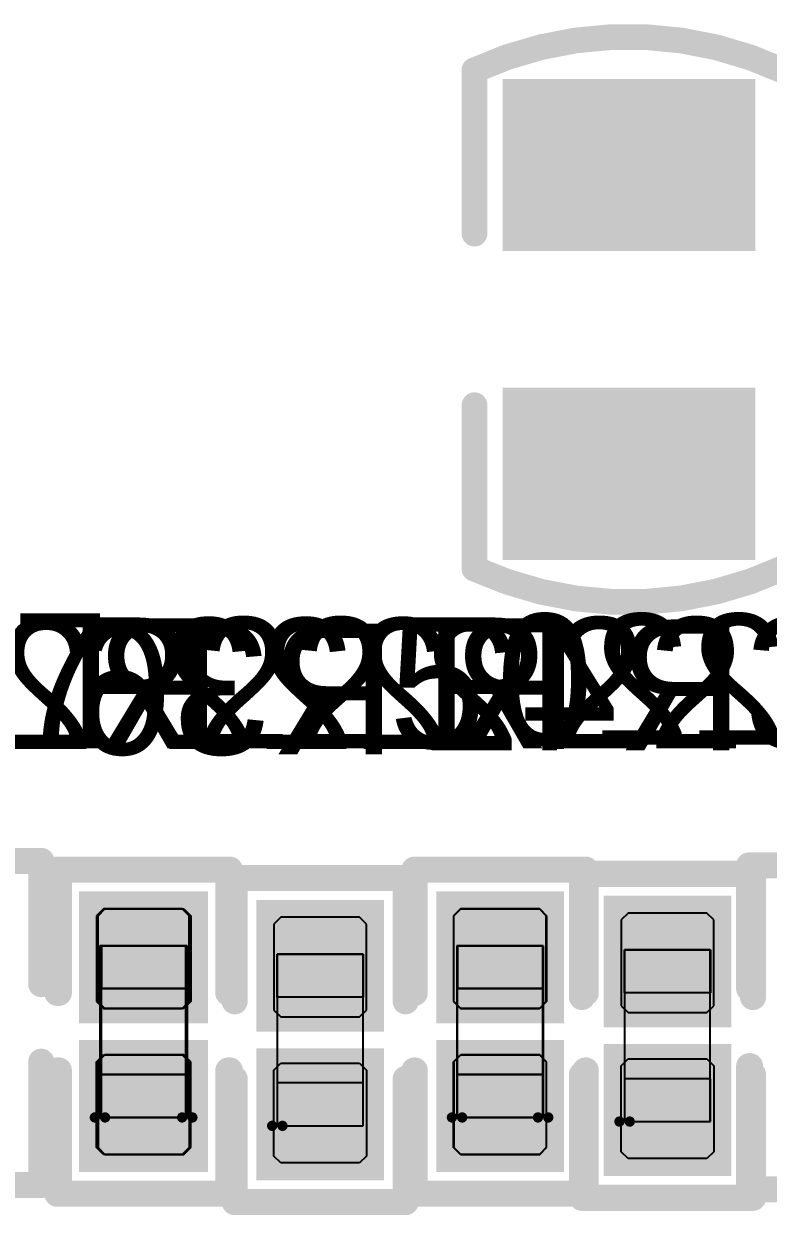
# Model space of a CAD drawing. Header units: millimetres. Extents: x 892 to 1144, y 1011 to 1123.
# Drawn here: x 979.42 to 983.76, y 1107.08 to 1114.02 of the extents above; entities that cross this region are included whole.
import ezdxf

# ---------------------------------------------------------------- set-up
doc = ezdxf.new("R2010")
doc.units = ezdxf.units.MM
for name, color, linetype in [('BottomLayer', 5, 'Continuous'), ('BottomOverlay', 54, 'Continuous'), ('BottomPaste', 16, 'Continuous'), ('BottomSolder', 6, 'Continuous'), ('Mechanical4', 56, 'Continuous'), ('Mechanical5', 56, 'Continuous'), ('Mechanical6', 56, 'Continuous'), ('TopLayer', 1, 'Continuous'), ('TopOverlay', 2, 'Continuous'), ('TopPaste', 8, 'Continuous'), ('TopSolder', 216, 'Continuous')]:
    doc.layers.add(name, color=color, linetype=linetype)

msp = doc.modelspace()

# ---------------------------------------------------------------- linework, layer by layer
at = {"layer": 'BottomLayer'}
for points in [[(982.315, 1113.6), (982.315, 1112.8), (983.585, 1113.6), (983.585, 1112.8)], [(982.315, 1111.8), (982.315, 1111), (983.585, 1111.8), (983.585, 1111)], [(980.386, 1108.299), (980.386, 1108.8646), (979.846, 1108.299), (979.846, 1108.8646)], [(982.468, 1108.299), (982.468, 1108.8646), (981.928, 1108.299), (981.928, 1108.8646)], [(981.42, 1108.25), (981.42, 1108.8156), (980.88, 1108.25), (980.88, 1108.8156)], [(983.445, 1108.275), (983.445, 1108.8406), (982.905, 1108.275), (982.905, 1108.8406)], [(980.386, 1107.4334), (980.386, 1107.999), (979.846, 1107.4334), (979.846, 1107.999)], [(982.468, 1107.4334), (982.468, 1107.999), (981.928, 1107.4334), (981.928, 1107.999)], [(983.445, 1107.4094), (983.445, 1107.975), (982.905, 1107.4094), (982.905, 1107.975)], [(981.42, 1107.3844), (981.42, 1107.95), (980.88, 1107.3844), (980.88, 1107.95)]]:
    msp.add_solid(points, dxfattribs=at)
at = {"layer": 'BottomOverlay', "const_width": 0.15}
for points in [[(982.049, 1113.7521, -0.21896), (983.8498, 1113.7495)], [(983.8498, 1110.8505, -0.21896), (982.049, 1110.8479)]]:
    msp.add_lwpolyline(points, format="xyb", dxfattribs=at)
at = {"layer": 'BottomOverlay'}
for points, const_width in [([(982.0115, 1113.7521, 1), (982.0865, 1113.7521, 1)], 0.075), ([(982.0125, 1113.75, 1), (982.0875, 1113.75, 1)], 0.075), ([(982.0125, 1112.8, 1), (982.0875, 1112.8, 1)], 0.075), ([(982.0125, 1111.8, 1), (982.0875, 1111.8, 1)], 0.075), ([(982.0115, 1110.8479, 1), (982.0865, 1110.8479, 1)], 0.075), ([(982.0125, 1110.85, 1), (982.0875, 1110.85, 1)], 0.075), ([(979.4855, 1109.1442, 1), (979.5617, 1109.1442, 1)], 0.0762), ([(979.4855, 1109.1442, 1), (979.5617, 1109.1442, 1)], 0.0762), ([(979.5793, 1109.0932, 1), (979.6555, 1109.0932, 1)], 0.0762), ([(979.5793, 1109.0932, 1), (979.6555, 1109.0932, 1)], 0.0762), ([(980.5765, 1109.0932, 1), (980.6527, 1109.0932, 1)], 0.0762), ([(980.5765, 1109.0932, 1), (980.6527, 1109.0932, 1)], 0.0762), ([(981.6613, 1109.0932, 1), (981.7375, 1109.0932, 1)], 0.0762), ([(981.6613, 1109.0932, 1), (981.7375, 1109.0932, 1)], 0.0762), ([(982.6383, 1109.0692, 1), (982.7145, 1109.0692, 1)], 0.0762), ([(982.6383, 1109.0692, 1), (982.7145, 1109.0692, 1)], 0.0762), ([(982.6585, 1109.0932, 1), (982.7347, 1109.0932, 1)], 0.0762), ([(982.6585, 1109.0932, 1), (982.7347, 1109.0932, 1)], 0.0762), ([(983.6183, 1109.1182, 1), (983.6945, 1109.1182, 1)], 0.0762), ([(983.6183, 1109.1182, 1), (983.6945, 1109.1182, 1)], 0.0762), ([(983.6355, 1109.0692, 1), (983.7117, 1109.0692, 1)], 0.0762), ([(983.6355, 1109.0692, 1), (983.7117, 1109.0692, 1)], 0.0762), ([(980.6133, 1109.0442, 1), (980.6895, 1109.0442, 1)], 0.0762), ([(980.6133, 1109.0442, 1), (980.6895, 1109.0442, 1)], 0.0762), ([(981.6105, 1109.0442, 1), (981.6867, 1109.0442, 1)], 0.0762), ([(981.6105, 1109.0442, 1), (981.6867, 1109.0442, 1)], 0.0762), ([(979.4855, 1108.4262, 1), (979.5617, 1108.4262, 1)], 0.0762), ([(979.5793, 1108.3752, 1), (979.6555, 1108.3752, 1)], 0.0762), ([(980.5765, 1108.3752, 1), (980.6527, 1108.3752, 1)], 0.0762), ([(981.6613, 1108.3752, 1), (981.7375, 1108.3752, 1)], 0.0762), ([(982.6585, 1108.3752, 1), (982.7347, 1108.3752, 1)], 0.0762), ([(983.6183, 1108.4002, 1), (983.6945, 1108.4002, 1)], 0.0762), ([(980.6133, 1108.3262, 1), (980.6895, 1108.3262, 1)], 0.0762), ([(981.6105, 1108.3262, 1), (981.6867, 1108.3262, 1)], 0.0762), ([(982.6383, 1108.3512, 1), (982.7145, 1108.3512, 1)], 0.0762), ([(983.6355, 1108.3512, 1), (983.7117, 1108.3512, 1)], 0.0762), ([(979.4855, 1107.9738, 1), (979.5617, 1107.9738, 1)], 0.0762), ([(979.5793, 1107.9228, 1), (979.6555, 1107.9228, 1)], 0.0762), ([(980.5765, 1107.9228, 1), (980.6527, 1107.9228, 1)], 0.0762), ([(981.6613, 1107.9228, 1), (981.7375, 1107.9228, 1)], 0.0762), ([(982.6383, 1107.8988, 1), (982.7145, 1107.8988, 1)], 0.0762), ([(982.6585, 1107.9228, 1), (982.7347, 1107.9228, 1)], 0.0762), ([(983.6183, 1107.9478, 1), (983.6945, 1107.9478, 1)], 0.0762), ([(983.6355, 1107.8988, 1), (983.7117, 1107.8988, 1)], 0.0762), ([(980.6133, 1107.8738, 1), (980.6895, 1107.8738, 1)], 0.0762), ([(981.6105, 1107.8738, 1), (981.6867, 1107.8738, 1)], 0.0762), ([(979.4855, 1107.2558, 1), (979.5617, 1107.2558, 1)], 0.0762), ([(979.4855, 1107.2558, 1), (979.5617, 1107.2558, 1)], 0.0762), ([(979.5793, 1107.2048, 1), (979.6555, 1107.2048, 1)], 0.0762), ([(979.5793, 1107.2048, 1), (979.6555, 1107.2048, 1)], 0.0762), ([(980.5765, 1107.2048, 1), (980.6527, 1107.2048, 1)], 0.0762), ([(980.5765, 1107.2048, 1), (980.6527, 1107.2048, 1)], 0.0762), ([(981.6613, 1107.2048, 1), (981.7375, 1107.2048, 1)], 0.0762), ([(981.6613, 1107.2048, 1), (981.7375, 1107.2048, 1)], 0.0762), ([(982.6585, 1107.2048, 1), (982.7347, 1107.2048, 1)], 0.0762), ([(982.6585, 1107.2048, 1), (982.7347, 1107.2048, 1)], 0.0762), ([(983.6183, 1107.2298, 1), (983.6945, 1107.2298, 1)], 0.0762), ([(983.6183, 1107.2298, 1), (983.6945, 1107.2298, 1)], 0.0762), ([(980.6133, 1107.1558, 1), (980.6895, 1107.1558, 1)], 0.0762), ([(980.6133, 1107.1558, 1), (980.6895, 1107.1558, 1)], 0.0762), ([(981.6105, 1107.1558, 1), (981.6867, 1107.1558, 1)], 0.0762), ([(981.6105, 1107.1558, 1), (981.6867, 1107.1558, 1)], 0.0762), ([(982.6383, 1107.1808, 1), (982.7145, 1107.1808, 1)], 0.0762), ([(982.6383, 1107.1808, 1), (982.7145, 1107.1808, 1)], 0.0762), ([(983.6355, 1107.1808, 1), (983.7117, 1107.1808, 1)], 0.0762), ([(983.6355, 1107.1808, 1), (983.7117, 1107.1808, 1)], 0.0762)]:
    msp.add_lwpolyline(points, format="xyb", close=True, dxfattribs=dict(at, const_width=const_width))
for points, const_width in [([(982.05, 1112.8), (982.05, 1113.75)], 0.15), ([(982.05, 1110.85), (982.05, 1111.8)], 0.15), ([(978.5264, 1109.1442), (979.5236, 1109.1442)], 0.1524), ([(979.5236, 1108.4262), (979.5236, 1109.1442)], 0.1524), ([(979.6174, 1108.3752), (979.6174, 1109.0932)], 0.1524), ([(979.6174, 1109.0932), (980.6146, 1109.0932)], 0.1524), ([(980.6146, 1108.3752), (980.6146, 1109.0932)], 0.1524), ([(981.6994, 1108.3752), (981.6994, 1109.0932)], 0.1524), ([(981.6994, 1109.0932), (982.6966, 1109.0932)], 0.1524), ([(982.6764, 1108.3512), (982.6764, 1109.0692)], 0.1524), ([(982.6764, 1109.0692), (983.6736, 1109.0692)], 0.1524), ([(982.6966, 1108.3752), (982.6966, 1109.0932)], 0.1524), ([(983.6564, 1108.4002), (983.6564, 1109.1182)], 0.1524), ([(983.6564, 1109.1182), (984.6536, 1109.1182)], 0.1524), ([(983.6736, 1108.3512), (983.6736, 1109.0692)], 0.1524), ([(980.6514, 1108.3262), (980.6514, 1109.0442)], 0.1524), ([(980.6514, 1109.0442), (981.6486, 1109.0442)], 0.1524), ([(981.6486, 1108.3262), (981.6486, 1109.0442)], 0.1524), ([(979.5236, 1107.2558), (979.5236, 1107.9738)], 0.1524), ([(979.6174, 1107.2048), (979.6174, 1107.9228)], 0.1524), ([(980.6146, 1107.2048), (980.6146, 1107.9228)], 0.1524), ([(981.6994, 1107.2048), (981.6994, 1107.9228)], 0.1524), ([(982.6764, 1107.1808), (982.6764, 1107.8988)], 0.1524), ([(982.6966, 1107.2048), (982.6966, 1107.9228)], 0.1524), ([(983.6564, 1107.2298), (983.6564, 1107.9478)], 0.1524), ([(983.6736, 1107.1808), (983.6736, 1107.8988)], 0.1524), ([(980.6514, 1107.1558), (980.6514, 1107.8738)], 0.1524), ([(981.6486, 1107.1558), (981.6486, 1107.8738)], 0.1524), ([(978.5264, 1107.2558), (979.5236, 1107.2558)], 0.1524), ([(979.6174, 1107.2048), (980.6146, 1107.2048)], 0.1524), ([(981.6994, 1107.2048), (982.6966, 1107.2048)], 0.1524), ([(983.6564, 1107.2298), (984.6536, 1107.2298)], 0.1524), ([(980.6514, 1107.1558), (981.6486, 1107.1558)], 0.1524), ([(982.6764, 1107.1808), (983.6736, 1107.1808)], 0.1524)]:
    msp.add_lwpolyline(points, dxfattribs=dict(at, const_width=const_width))
at = {"layer": 'BottomPaste'}
for p, q in [((979.886, 1108.8646), (979.846, 1108.8246)), ((980.346, 1108.8646), (979.886, 1108.8646)), ((980.386, 1108.8246), (980.346, 1108.8646)), ((981.968, 1108.8646), (981.928, 1108.8246)), ((982.428, 1108.8646), (981.968, 1108.8646)), ((982.468, 1108.8246), (982.428, 1108.8646)), ((979.846, 1108.8246), (979.846, 1108.324)), ((980.386, 1108.324), (980.386, 1108.8246)), ((980.92, 1108.8156), (980.88, 1108.7756)), ((981.38, 1108.8156), (980.92, 1108.8156)), ((981.42, 1108.7756), (981.38, 1108.8156)), ((981.928, 1108.8246), (981.928, 1108.324)), ((982.468, 1108.324), (982.468, 1108.8246)), ((982.945, 1108.8406), (982.905, 1108.8006)), ((982.905, 1108.8006), (982.905, 1108.3)), ((983.405, 1108.8406), (982.945, 1108.8406)), ((983.445, 1108.8006), (983.405, 1108.8406)), ((983.445, 1108.3), (983.445, 1108.8006)), ((980.88, 1108.7756), (980.88, 1108.275)), ((981.42, 1108.275), (981.42, 1108.7756)), ((979.846, 1108.324), (979.886, 1108.284)), ((980.346, 1108.284), (980.386, 1108.324)), ((981.928, 1108.324), (981.968, 1108.284)), ((982.428, 1108.284), (982.468, 1108.324)), ((979.886, 1108.284), (980.346, 1108.284)), ((980.88, 1108.275), (980.92, 1108.235)), ((981.38, 1108.235), (981.42, 1108.275)), ((981.968, 1108.284), (982.428, 1108.284)), ((982.905, 1108.3), (982.945, 1108.26)), ((982.945, 1108.26), (983.405, 1108.26)), ((983.405, 1108.26), (983.445, 1108.3)), ((980.92, 1108.235), (981.38, 1108.235)), ((979.846, 1107.974), (979.886, 1108.014)), ((979.846, 1107.4734), (979.846, 1107.974)), ((979.886, 1108.014), (980.346, 1108.014)), ((980.346, 1108.014), (980.386, 1107.974)), ((980.386, 1107.974), (980.386, 1107.4734)), ((980.88, 1107.925), (980.92, 1107.965)), ((980.92, 1107.965), (981.38, 1107.965)), ((981.38, 1107.965), (981.42, 1107.925)), ((981.928, 1107.974), (981.968, 1108.014)), ((981.928, 1107.4734), (981.928, 1107.974)), ((981.968, 1108.014), (982.428, 1108.014)), ((982.428, 1108.014), (982.468, 1107.974)), ((982.468, 1107.974), (982.468, 1107.4734)), ((982.905, 1107.95), (982.945, 1107.99)), ((982.945, 1107.99), (983.405, 1107.99)), ((983.405, 1107.99), (983.445, 1107.95)), ((980.88, 1107.4244), (980.88, 1107.925)), ((981.42, 1107.925), (981.42, 1107.4244)), ((982.905, 1107.4494), (982.905, 1107.95)), ((983.445, 1107.95), (983.445, 1107.4494)), ((979.886, 1107.4334), (979.846, 1107.4734)), ((980.386, 1107.4734), (980.346, 1107.4334)), ((981.968, 1107.4334), (981.928, 1107.4734)), ((982.468, 1107.4734), (982.428, 1107.4334)), ((980.346, 1107.4334), (979.886, 1107.4334)), ((980.92, 1107.3844), (980.88, 1107.4244)), ((981.42, 1107.4244), (981.38, 1107.3844)), ((982.428, 1107.4334), (981.968, 1107.4334)), ((982.945, 1107.4094), (982.905, 1107.4494)), ((983.405, 1107.4094), (982.945, 1107.4094)), ((983.445, 1107.4494), (983.405, 1107.4094)), ((981.38, 1107.3844), (980.92, 1107.3844))]:
    msp.add_line(p, q, dxfattribs=at)
for points in [[(982.315, 1113.6), (982.315, 1112.8), (983.585, 1113.6), (983.585, 1112.8)], [(982.315, 1111.8), (982.315, 1111), (983.585, 1111.8), (983.585, 1111)], [(980.386, 1108.299), (980.386, 1108.8646), (979.846, 1108.299), (979.846, 1108.8646)], [(982.468, 1108.299), (982.468, 1108.8646), (981.928, 1108.299), (981.928, 1108.8646)], [(981.42, 1108.25), (981.42, 1108.8156), (980.88, 1108.25), (980.88, 1108.8156)], [(983.445, 1108.275), (983.445, 1108.8406), (982.905, 1108.275), (982.905, 1108.8406)], [(980.386, 1107.4334), (980.386, 1107.999), (979.846, 1107.4334), (979.846, 1107.999)], [(982.468, 1107.4334), (982.468, 1107.999), (981.928, 1107.4334), (981.928, 1107.999)], [(983.445, 1107.4094), (983.445, 1107.975), (982.905, 1107.4094), (982.905, 1107.975)], [(981.42, 1107.3844), (981.42, 1107.95), (980.88, 1107.3844), (980.88, 1107.95)]]:
    msp.add_solid(points, dxfattribs=at)
at = {"layer": 'BottomSolder'}
for points in [[(982.2134, 1113.7016), (982.2134, 1112.6984), (983.6866, 1113.7016), (983.6866, 1112.6984)], [(982.2134, 1111.9016), (982.2134, 1110.8984), (983.6866, 1111.9016), (983.6866, 1110.8984)], [(980.4876, 1108.1974), (980.4876, 1108.9662), (979.7444, 1108.1974), (979.7444, 1108.9662)], [(982.5696, 1108.1974), (982.5696, 1108.9662), (981.8264, 1108.1974), (981.8264, 1108.9662)], [(983.5466, 1108.1734), (983.5466, 1108.9422), (982.8034, 1108.1734), (982.8034, 1108.9422)], [(981.5216, 1108.1484), (981.5216, 1108.9172), (980.7784, 1108.1484), (980.7784, 1108.9172)], [(980.4876, 1107.3318), (980.4876, 1108.1006), (979.7444, 1107.3318), (979.7444, 1108.1006)], [(982.5696, 1107.3318), (982.5696, 1108.1006), (981.8264, 1107.3318), (981.8264, 1108.1006)], [(981.5216, 1107.2828), (981.5216, 1108.0516), (980.7784, 1107.2828), (980.7784, 1108.0516)], [(983.5466, 1107.3078), (983.5466, 1108.0766), (982.8034, 1107.3078), (982.8034, 1108.0766)]]:
    msp.add_solid(points, dxfattribs=at)
at = {"layer": 'Mechanical4'}
for p, q in [((979.8658, 1108.6491), (979.8658, 1107.6491)), ((980.3659, 1108.6491), (979.8658, 1108.6491)), ((979.8751, 1107.6491), (979.8751, 1108.6491)), ((979.8751, 1108.6491), (980.3752, 1108.6491)), ((980.3659, 1107.6491), (980.3659, 1108.6491)), ((980.3752, 1108.6491), (980.3752, 1107.6491)), ((980.8998, 1108.6001), (980.8998, 1107.6001)), ((981.3999, 1108.6001), (980.8998, 1108.6001)), ((981.3999, 1107.6001), (981.3999, 1108.6001)), ((981.9478, 1108.6491), (981.9478, 1107.6491)), ((982.4479, 1108.6491), (981.9478, 1108.6491)), ((981.9501, 1107.6491), (981.9501, 1108.6491)), ((981.9501, 1108.6491), (982.4502, 1108.6491)), ((982.4479, 1107.6491), (982.4479, 1108.6491)), ((982.4502, 1108.6491), (982.4502, 1107.6491)), ((982.9248, 1108.6251), (982.9248, 1107.6251)), ((983.4249, 1108.6251), (982.9248, 1108.6251)), ((983.4249, 1107.6251), (983.4249, 1108.6251)), ((979.8658, 1107.6491), (980.3659, 1107.6491)), ((980.3752, 1107.6491), (979.8751, 1107.6491)), ((981.9478, 1107.6491), (982.4479, 1107.6491)), ((982.4502, 1107.6491), (981.9501, 1107.6491)), ((982.9248, 1107.6251), (983.4249, 1107.6251)), ((980.8998, 1107.6001), (981.3999, 1107.6001))]:
    msp.add_line(p, q, dxfattribs=at)
at = {"layer": 'Mechanical5'}
for p, q in [((979.866, 1108.4), (979.866, 1108.65)), ((979.866, 1108.65), (980.366, 1108.65)), ((980.375, 1108.65), (979.875, 1108.65)), ((979.875, 1108.65), (979.875, 1108.4)), ((980.366, 1108.65), (980.366, 1108.4)), ((980.375, 1108.4), (980.375, 1108.65)), ((980.9, 1108.351), (980.9, 1108.601)), ((980.9, 1108.601), (981.4, 1108.601)), ((981.4, 1108.601), (981.4, 1108.351)), ((981.948, 1108.4), (981.948, 1108.65)), ((981.948, 1108.65), (982.448, 1108.65)), ((982.45, 1108.65), (981.95, 1108.65)), ((981.95, 1108.65), (981.95, 1108.4)), ((982.448, 1108.65), (982.448, 1108.4)), ((982.45, 1108.4), (982.45, 1108.65)), ((982.925, 1108.376), (982.925, 1108.626)), ((982.925, 1108.626), (983.425, 1108.626)), ((983.425, 1108.626), (983.425, 1108.376)), ((980.366, 1108.4), (979.866, 1108.4)), ((979.875, 1108.4), (980.375, 1108.4)), ((982.448, 1108.4), (981.948, 1108.4)), ((981.95, 1108.4), (982.45, 1108.4)), ((983.425, 1108.376), (982.925, 1108.376)), ((981.4, 1108.351), (980.9, 1108.351)), ((979.866, 1107.899), (979.866, 1107.649)), ((980.366, 1107.899), (979.866, 1107.899)), ((979.875, 1107.649), (979.875, 1107.899)), ((979.875, 1107.899), (980.375, 1107.899)), ((980.366, 1107.649), (980.366, 1107.899)), ((980.375, 1107.899), (980.375, 1107.649)), ((981.948, 1107.899), (981.948, 1107.649)), ((982.448, 1107.899), (981.948, 1107.899)), ((981.95, 1107.649), (981.95, 1107.899)), ((981.95, 1107.899), (982.45, 1107.899)), ((982.448, 1107.649), (982.448, 1107.899)), ((982.45, 1107.899), (982.45, 1107.649)), ((980.9, 1107.85), (980.9, 1107.6)), ((981.4, 1107.85), (980.9, 1107.85)), ((981.4, 1107.6), (981.4, 1107.85)), ((982.925, 1107.875), (982.925, 1107.625)), ((983.425, 1107.875), (982.925, 1107.875)), ((983.425, 1107.625), (983.425, 1107.875)), ((979.866, 1107.649), (980.366, 1107.649)), ((980.375, 1107.649), (979.875, 1107.649)), ((981.948, 1107.649), (982.448, 1107.649)), ((982.45, 1107.649), (981.95, 1107.649)), ((982.925, 1107.625), (983.425, 1107.625)), ((980.9, 1107.6), (981.4, 1107.6))]:
    msp.add_line(p, q, dxfattribs=at)
at = {"layer": 'Mechanical6'}
for points, const_width in [([(979.896, 1107.6491, 1), (979.8361, 1107.6491, 1)], 0.06), ([(980.4049, 1107.6491, 1), (980.345, 1107.6491, 1)], 0.06), ([(981.978, 1107.6491, 1), (981.9181, 1107.6491, 1)], 0.06), ([(982.4799, 1107.6491, 1), (982.42, 1107.6491, 1)], 0.06), ([(982.955, 1107.6251, 1), (982.8951, 1107.6251, 1)], 0.06), ([(979.8211, 1107.6491, 1), (979.8511, 1107.6491, 1)], 0.03), ([(979.881, 1107.6491, 1), (979.911, 1107.6491, 1)], 0.03), ([(980.33, 1107.6491, 1), (980.36, 1107.6491, 1)], 0.03), ([(980.3899, 1107.6491, 1), (980.4199, 1107.6491, 1)], 0.03), ([(980.93, 1107.6001, 1), (980.8701, 1107.6001, 1)], 0.06), ([(980.8551, 1107.6001, 1), (980.8851, 1107.6001, 1)], 0.03), ([(980.915, 1107.6001, 1), (980.945, 1107.6001, 1)], 0.03), ([(981.9031, 1107.6491, 1), (981.9331, 1107.6491, 1)], 0.03), ([(981.963, 1107.6491, 1), (981.993, 1107.6491, 1)], 0.03), ([(982.405, 1107.6491, 1), (982.435, 1107.6491, 1)], 0.03), ([(982.4649, 1107.6491, 1), (982.4949, 1107.6491, 1)], 0.03), ([(982.8801, 1107.6251, 1), (982.9101, 1107.6251, 1)], 0.03), ([(982.94, 1107.6251, 1), (982.97, 1107.6251, 1)], 0.03)]:
    msp.add_lwpolyline(points, format="xyb", close=True, dxfattribs=dict(at, const_width=const_width))
at = {"layer": 'TopLayer'}
for points in [[(980.395, 1108.299), (980.395, 1108.8646), (979.855, 1108.299), (979.855, 1108.8646)], [(982.47, 1108.299), (982.47, 1108.8646), (981.93, 1108.299), (981.93, 1108.8646)], [(980.395, 1107.4334), (980.395, 1107.999), (979.855, 1107.4334), (979.855, 1107.999)], [(982.47, 1107.4334), (982.47, 1107.999), (981.93, 1107.4334), (981.93, 1107.999)]]:
    msp.add_solid(points, dxfattribs=at)
at = {"layer": 'TopOverlay', "const_width": 0.1524}
for points in [[(979.6264, 1109.0932), (980.6236, 1109.0932)], [(979.6264, 1108.3752), (979.6264, 1109.0932)], [(980.6236, 1108.3752), (980.6236, 1109.0932)], [(981.7014, 1109.0932), (982.6986, 1109.0932)], [(981.7014, 1108.3752), (981.7014, 1109.0932)], [(982.6986, 1108.3752), (982.6986, 1109.0932)], [(983.6514, 1109.1182), (984.6486, 1109.1182)], [(983.6514, 1108.4002), (983.6514, 1109.1182)], [(979.6264, 1107.2048), (979.6264, 1107.9228)], [(980.6236, 1107.2048), (980.6236, 1107.9228)], [(981.7014, 1107.2048), (981.7014, 1107.9228)], [(982.6986, 1107.2048), (982.6986, 1107.9228)], [(983.6514, 1107.2298), (983.6514, 1107.9478)], [(979.6264, 1107.2048), (980.6236, 1107.2048)], [(981.7014, 1107.2048), (982.6986, 1107.2048)], [(983.6514, 1107.2298), (984.6486, 1107.2298)]]:
    msp.add_lwpolyline(points, dxfattribs=at)
at = {"layer": 'TopOverlay', "const_width": 0.0762}
for points in [[(979.5883, 1109.0932, 1), (979.6645, 1109.0932, 1)], [(979.5883, 1109.0932, 1), (979.6645, 1109.0932, 1)], [(980.5855, 1109.0932, 1), (980.6617, 1109.0932, 1)], [(980.5855, 1109.0932, 1), (980.6617, 1109.0932, 1)], [(981.6633, 1109.0932, 1), (981.7395, 1109.0932, 1)], [(981.6633, 1109.0932, 1), (981.7395, 1109.0932, 1)], [(982.6605, 1109.0932, 1), (982.7367, 1109.0932, 1)], [(982.6605, 1109.0932, 1), (982.7367, 1109.0932, 1)], [(983.6133, 1109.1182, 1), (983.6895, 1109.1182, 1)], [(983.6133, 1109.1182, 1), (983.6895, 1109.1182, 1)], [(979.5883, 1108.3752, 1), (979.6645, 1108.3752, 1)], [(980.5855, 1108.3752, 1), (980.6617, 1108.3752, 1)], [(981.6633, 1108.3752, 1), (981.7395, 1108.3752, 1)], [(982.6605, 1108.3752, 1), (982.7367, 1108.3752, 1)], [(983.6133, 1108.4002, 1), (983.6895, 1108.4002, 1)], [(979.5883, 1107.9228, 1), (979.6645, 1107.9228, 1)], [(980.5855, 1107.9228, 1), (980.6617, 1107.9228, 1)], [(981.6633, 1107.9228, 1), (981.7395, 1107.9228, 1)], [(982.6605, 1107.9228, 1), (982.7367, 1107.9228, 1)], [(983.6133, 1107.9478, 1), (983.6895, 1107.9478, 1)], [(979.5883, 1107.2048, 1), (979.6645, 1107.2048, 1)], [(979.5883, 1107.2048, 1), (979.6645, 1107.2048, 1)], [(980.5855, 1107.2048, 1), (980.6617, 1107.2048, 1)], [(980.5855, 1107.2048, 1), (980.6617, 1107.2048, 1)], [(981.6633, 1107.2048, 1), (981.7395, 1107.2048, 1)], [(981.6633, 1107.2048, 1), (981.7395, 1107.2048, 1)], [(982.6605, 1107.2048, 1), (982.7367, 1107.2048, 1)], [(982.6605, 1107.2048, 1), (982.7367, 1107.2048, 1)], [(983.6133, 1107.2298, 1), (983.6895, 1107.2298, 1)], [(983.6133, 1107.2298, 1), (983.6895, 1107.2298, 1)]]:
    msp.add_lwpolyline(points, format="xyb", close=True, dxfattribs=at)
at = {"layer": 'TopPaste'}
for p, q in [((979.855, 1108.8246), (979.895, 1108.8646)), ((979.895, 1108.8646), (980.355, 1108.8646)), ((980.355, 1108.8646), (980.395, 1108.8246)), ((981.93, 1108.8246), (981.97, 1108.8646)), ((981.97, 1108.8646), (982.43, 1108.8646)), ((982.43, 1108.8646), (982.47, 1108.8246)), ((979.855, 1108.324), (979.855, 1108.8246)), ((980.395, 1108.8246), (980.395, 1108.324)), ((981.93, 1108.324), (981.93, 1108.8246)), ((982.47, 1108.8246), (982.47, 1108.324)), ((979.895, 1108.284), (979.855, 1108.324)), ((980.395, 1108.324), (980.355, 1108.284)), ((981.97, 1108.284), (981.93, 1108.324)), ((982.47, 1108.324), (982.43, 1108.284)), ((980.355, 1108.284), (979.895, 1108.284)), ((982.43, 1108.284), (981.97, 1108.284)), ((979.895, 1108.014), (979.855, 1107.974)), ((979.855, 1107.974), (979.855, 1107.4734)), ((980.355, 1108.014), (979.895, 1108.014)), ((980.395, 1107.974), (980.355, 1108.014)), ((980.395, 1107.4734), (980.395, 1107.974)), ((981.97, 1108.014), (981.93, 1107.974)), ((981.93, 1107.974), (981.93, 1107.4734)), ((982.43, 1108.014), (981.97, 1108.014)), ((982.47, 1107.974), (982.43, 1108.014)), ((982.47, 1107.4734), (982.47, 1107.974)), ((979.855, 1107.4734), (979.895, 1107.4334)), ((980.355, 1107.4334), (980.395, 1107.4734)), ((981.93, 1107.4734), (981.97, 1107.4334)), ((982.43, 1107.4334), (982.47, 1107.4734)), ((979.895, 1107.4334), (980.355, 1107.4334)), ((981.97, 1107.4334), (982.43, 1107.4334))]:
    msp.add_line(p, q, dxfattribs=at)
for points in [[(980.395, 1108.299), (980.395, 1108.8646), (979.855, 1108.299), (979.855, 1108.8646)], [(982.47, 1108.299), (982.47, 1108.8646), (981.93, 1108.299), (981.93, 1108.8646)], [(980.395, 1107.4334), (980.395, 1107.999), (979.855, 1107.4334), (979.855, 1107.999)], [(982.47, 1107.4334), (982.47, 1107.999), (981.93, 1107.4334), (981.93, 1107.999)]]:
    msp.add_solid(points, dxfattribs=at)
at = {"layer": 'TopSolder'}
for points in [[(980.4966, 1108.1974), (980.4966, 1108.9662), (979.7534, 1108.1974), (979.7534, 1108.9662)], [(982.5716, 1108.1974), (982.5716, 1108.9662), (981.8284, 1108.1974), (981.8284, 1108.9662)], [(980.4966, 1107.3318), (980.4966, 1108.1006), (979.7534, 1107.3318), (979.7534, 1108.1006)], [(982.5716, 1107.3318), (982.5716, 1108.1006), (981.8284, 1107.3318), (981.8284, 1108.1006)]]:
    msp.add_solid(points, dxfattribs=at)

# ---------------------------------------------------------------- texts
at = {"layer": 'BottomOverlay', "text_generation_flag": 2}
for s, p in [('R224', (980.5734, 1109.7968)), ('R36', (981.5948, 1109.7646)), ('R222', (982.6554, 1109.7968)), ('R42', (983.6198, 1109.7896)), ('R220', (984.6124, 1109.8218))]:
    msp.add_text(s, height=0.762, dxfattribs=at).set_placement(p)
at = {"layer": 'TopOverlay'}
for s, p in [('R227', (977.4808, 1109.826)), ('R225', (979.6808, 1109.801)), ('R223', (981.7558, 1109.801))]:
    msp.add_text(s, height=0.762, dxfattribs=at).set_placement(p)

doc.saveas('drawing.dxf')
